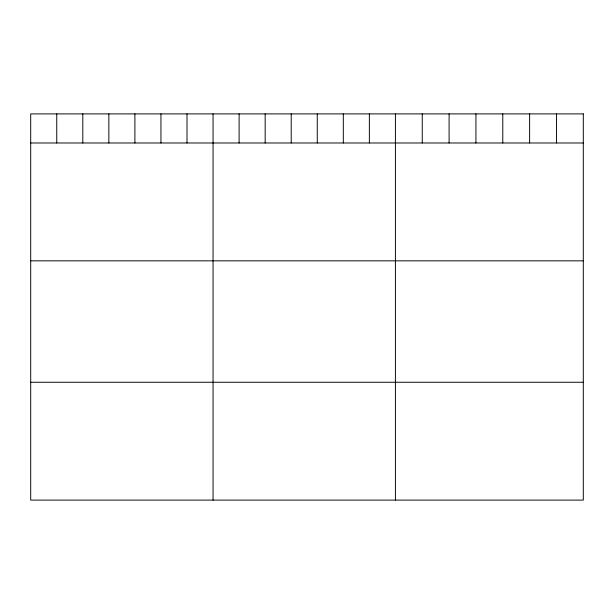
<?xml version="1.0" encoding="UTF-8"?>
<svg xmlns="http://www.w3.org/2000/svg" width="614" height="614" viewBox="0 0 614 614"><rect width="100%" height="100%" fill="white"/><g stroke="black" fill="none" stroke-linecap="round" stroke-linejoin="round"><path stroke-width="0.92" d="M30.7 142.985L583.3 142.985M30.7 260.835L583.3 260.835M30.7 382.253L583.3 382.253M556.461 113.897L556.461 142.985M529.621 113.897L529.621 142.985M502.782 113.897L502.782 142.985M475.934 113.897L475.934 142.985M449.095 113.897L449.095 142.985M422.255 113.897L422.255 142.985M395.416 113.897L395.416 500.103M369.367 113.897L369.367 142.985M343.31 113.897L343.31 142.985M317.261 113.897L317.261 142.985M291.213 113.897L291.213 142.985M265.164 113.897L265.164 142.985M239.107 113.897L239.107 142.985M213.058 113.897L213.058 500.103M187.009 113.897L187.009 142.985M160.952 113.897L160.952 142.985M134.903 113.897L134.903 142.985M108.855 113.897L108.855 142.985M82.806 113.897L82.806 142.985M56.749 113.897L56.749 142.985M583.3 113.897L30.7 113.897L30.7 500.103L583.3 500.103L583.3 113.897"/></g></svg>
